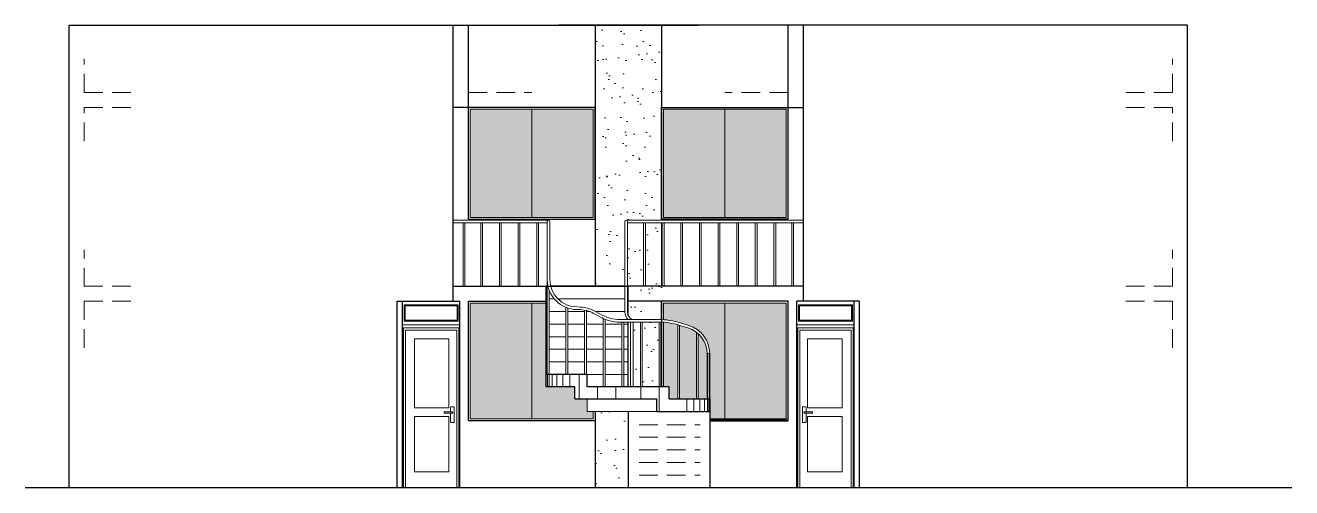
# Model space of a CAD drawing. Header units: millimetres. Extents: x 2033 to 2295, y 1536 to 1691.
# Drawn here: x 2180.22 to 2197.21, y 1584.45 to 1590.65 of the extents above; entities that cross this region are included whole.
import ezdxf

# ---------------------------------------------------------------- set-up
doc = ezdxf.new("R2010")
doc.units = ezdxf.units.MM
doc.linetypes.add('RAYITAS', pattern=[0.375, 0.25, -0.125])
for name, color, linetype, lineweight in [('Detalles', 245, 'Continuous', 13), ('muro bajo', 61, 'Continuous', 30), ('muroalto', 12, 'Continuous', 50), ('murolejos', 73, 'Continuous', 18), ('MUROS BAJOS', 80, 'Continuous', 25), ('Puertas y ventanas', 163, 'Continuous', 5), ('Texturas', 8, 'Continuous', 0)]:
    doc.layers.add(name, color=color, linetype=linetype, lineweight=lineweight)

msp = doc.modelspace()

# ---------------------------------------------------------------- hatches: boundary and pattern name
at = {"layer": 'Detalles', "linetype": 'Continuous'}
h = msp.add_hatch(color=256, dxfattribs=at)
h.dxf.hatch_style = 1
h.set_gradient(color1=(127, 191, 255), one_color=1, tint=1, name='CYLINDER')
h.paths.add_polyline_path([(2187.015, 1589.524), (2187.84, 1589.524), (2187.84, 1588.074), (2187.015, 1588.074)])
h.paths.add_polyline_path([(2186.19, 1589.524), (2187.015, 1589.524), (2187.015, 1588.074), (2186.19, 1588.074)])
h = msp.add_hatch(color=256, dxfattribs=at)
h.dxf.hatch_style = 1
h.set_gradient(color1=(127, 191, 255), one_color=1, tint=1, name='CYLINDER')
h.paths.add_polyline_path([(2189.605, 1589.524), (2188.78, 1589.524), (2188.78, 1588.074), (2189.605, 1588.074)])
h.paths.add_polyline_path([(2190.43, 1589.524), (2189.605, 1589.524), (2189.605, 1588.074), (2190.43, 1588.074)])
at = {"layer": 'muro bajo', "linetype": 'Continuous'}
h = msp.add_hatch(color=256, dxfattribs=at)
h.dxf.hatch_style = 1
h.set_gradient(color1=(127, 191, 255), one_color=1, tint=1, name='CYLINDER')
h.paths.add_polyline_path([(2187.015, 1586.924), (2186.19, 1586.924), (2186.19, 1585.374), (2187.015, 1585.374)])
h.paths.add_polyline_path([(2187.76, 1585.638), (2187.591, 1585.638), (2187.591, 1585.799), (2187.21, 1585.799), (2187.21, 1586.924), (2187.015, 1586.924), (2187.015, 1585.374), (2187.84, 1585.374), (2187.84, 1585.47), (2187.76, 1585.47)])
h = msp.add_hatch(color=256, dxfattribs=at)
h.dxf.hatch_style = 1
h.set_gradient(color1=(127, 191, 255), one_color=1, tint=1, name='CYLINDER')
h.paths.add_polyline_path([(2188.973, 1586.633, 0.050942), (2188.78, 1586.666), (2188.78, 1585.799), (2188.86, 1585.799), (2188.86, 1585.638), (2188.973, 1585.638)], flags=17)
h.paths.add_polyline_path([(2189.223, 1586.533, 0.087799), (2189.11, 1586.591), (2188.998, 1586.626), (2188.998, 1585.638), (2189.223, 1585.638)], flags=17)
h.paths.add_polyline_path([(2189.367, 1586.243, 0.210646), (2189.248, 1586.512), (2189.248, 1585.638), (2189.367, 1585.638)], flags=17)
h.paths.add_polyline_path([(2189.605, 1586.924), (2188.78, 1586.924), (2188.78, 1586.702, -0.058694), (2189.01, 1586.659), (2189.12, 1586.625, -0.328618), (2189.402, 1586.243), (2189.402, 1585.638), (2189.41, 1585.638), (2189.41, 1585.374), (2189.605, 1585.374)])
h.paths.add_polyline_path([(2190.43, 1586.924), (2189.605, 1586.924), (2189.605, 1585.374), (2190.43, 1585.374)])
at = {"layer": 'Texturas', "linetype": 'Continuous'}
h = msp.add_hatch(dxfattribs=at)
h.set_pattern_fill('AR-SAND', color=256, scale=0.008)
h.paths.add_polyline_path([(2188.755, 1590.649), (2187.865, 1590.649), (2187.865, 1587.149), (2188.264, 1587.149), (2188.264, 1588.019, -0.583199), (2188.291, 1588.034), (2188.755, 1588.034)])
h.paths.add_polyline_path([(2188.755, 1587.999), (2188.539, 1587.999), (2188.539, 1587.149), (2188.755, 1587.149)], flags=17)
h.paths.add_polyline_path([(2188.514, 1587.999), (2188.299, 1587.999), (2188.299, 1587.149), (2188.321, 1587.149), (2188.514, 1587.149)], flags=17)
h.paths.add_polyline_path([(2188.755, 1587.149), (2188.539, 1587.149), (2188.31, 1587.149), (2188.31, 1586.756, 0.109463), (2188.337, 1586.723, -0.065883), (2188.356, 1586.704), (2188.714, 1586.704, -0.010313), (2188.755, 1586.703)])
h.paths.add_polyline_path([(2188.723, 1586.669, 0.002444), (2188.714, 1586.669), (2188.498, 1586.669), (2188.498, 1585.799), (2188.723, 1585.799)])
h.paths.add_polyline_path([(2188.473, 1586.669), (2188.372, 1586.669, -0.062638), (2188.375, 1586.644), (2188.375, 1585.799), (2188.473, 1585.799)])
h.paths.add_polyline_path([(2188.31, 1585.47), (2187.865, 1585.47), (2187.865, 1585.349), (2187.865, 1584.449), (2188.31, 1584.449)])

# ---------------------------------------------------------------- linework, layer by layer
at = {"layer": 'Detalles', "linetype": 'Continuous'}
for p, q in [((2187.015, 1588.074), (2187.015, 1589.524)), ((2189.605, 1588.074), (2189.605, 1589.524)), ((2185.96, 1588.034), (2187.232, 1588.034)), ((2185.96, 1587.999), (2187.223, 1587.999)), ((2190.66, 1588.034), (2188.291, 1588.034)), ((2190.66, 1587.999), (2188.299, 1587.999)), ((2187.015, 1586.924), (2187.015, 1585.374)), ((2187.634, 1586.837), (2187.623, 1586.837)), ((2187.8, 1586.811), (2187.954, 1586.728)), ((2187.871, 1586.813), (2187.97, 1586.759)), ((2189.605, 1586.924), (2189.605, 1585.374)), ((2188.714, 1586.704), (2188.19, 1586.704)), ((2188.714, 1586.669), (2188.19, 1586.669)), ((2189.01, 1586.659), (2189.12, 1586.625)), ((2188.999, 1586.625), (2189.11, 1586.591)), ((2189.367, 1586.243), (2189.367, 1585.638))]:
    msp.add_line(p, q, dxfattribs=at)
at = {"layer": 'Detalles'}
for p, q in [((2186.093, 1587.149), (2186.093, 1587.999)), ((2186.118, 1587.149), (2186.118, 1587.999)), ((2186.331, 1587.149), (2186.331, 1587.999)), ((2186.356, 1587.149), (2186.356, 1587.999)), ((2186.581, 1587.149), (2186.581, 1587.999)), ((2186.606, 1587.149), (2186.606, 1587.999)), ((2186.831, 1587.149), (2186.831, 1587.999)), ((2186.831, 1587.149), (2186.831, 1587.999)), ((2186.856, 1587.149), (2186.856, 1587.999)), ((2186.856, 1587.149), (2186.856, 1587.999)), ((2187.081, 1587.149), (2187.081, 1587.999)), ((2187.081, 1587.149), (2187.081, 1587.999)), ((2187.106, 1587.149), (2187.106, 1587.999)), ((2187.106, 1587.149), (2187.106, 1587.999)), ((2187.223, 1587.237), (2187.223, 1588.019)), ((2187.258, 1587.237), (2187.258, 1588.019)), ((2188.264, 1586.801), (2188.264, 1588.019)), ((2188.299, 1586.801), (2188.299, 1588.019)), ((2188.514, 1587.149), (2188.514, 1587.999)), ((2188.539, 1587.149), (2188.539, 1587.999)), ((2188.764, 1587.149), (2188.764, 1587.999)), ((2188.789, 1587.149), (2188.789, 1587.999)), ((2189.014, 1587.149), (2189.014, 1587.999)), ((2189.014, 1587.149), (2189.014, 1587.999)), ((2189.039, 1587.149), (2189.039, 1587.999)), ((2189.039, 1587.149), (2189.039, 1587.999)), ((2189.264, 1587.149), (2189.264, 1587.999)), ((2189.289, 1587.149), (2189.289, 1587.999)), ((2189.514, 1587.149), (2189.514, 1587.999)), ((2189.514, 1587.149), (2189.514, 1587.999)), ((2189.539, 1587.149), (2189.539, 1587.999)), ((2189.539, 1587.149), (2189.539, 1587.999)), ((2189.764, 1587.149), (2189.764, 1587.999)), ((2189.764, 1587.149), (2189.764, 1587.999)), ((2189.789, 1587.149), (2189.789, 1587.999)), ((2189.789, 1587.149), (2189.789, 1587.999)), ((2190.014, 1587.149), (2190.014, 1587.999)), ((2190.039, 1587.149), (2190.039, 1587.999)), ((2190.264, 1587.149), (2190.264, 1587.999)), ((2190.289, 1587.149), (2190.289, 1587.999)), ((2190.502, 1587.149), (2190.502, 1587.999)), ((2190.527, 1587.149), (2190.527, 1587.999)), ((2187.223, 1585.967), (2187.223, 1587.237)), ((2187.248, 1585.967), (2187.248, 1587.098)), ((2187.473, 1585.967), (2187.473, 1586.866)), ((2187.498, 1585.967), (2187.498, 1586.857)), ((2187.723, 1585.967), (2187.723, 1586.828)), ((2187.748, 1585.967), (2187.748, 1586.823)), ((2187.973, 1585.799), (2187.973, 1586.718)), ((2187.998, 1585.799), (2187.998, 1586.707)), ((2188.223, 1585.799), (2188.223, 1586.669)), ((2188.248, 1585.799), (2188.248, 1586.669)), ((2188.34, 1585.799), (2188.34, 1586.644)), ((2188.375, 1585.799), (2188.375, 1586.644)), ((2188.473, 1585.799), (2188.473, 1586.669)), ((2188.498, 1585.799), (2188.498, 1586.669)), ((2188.723, 1585.799), (2188.723, 1586.669)), ((2188.748, 1585.799), (2188.748, 1586.669)), ((2188.973, 1585.638), (2188.973, 1586.634)), ((2188.998, 1585.638), (2188.998, 1586.626)), ((2189.223, 1585.638), (2189.223, 1586.533)), ((2189.248, 1585.638), (2189.248, 1586.512)), ((2189.371, 1585.638), (2189.371, 1586.241)), ((2189.396, 1585.638), (2189.396, 1586.241)), ((2189.402, 1585.638), (2189.402, 1586.243))]:
    msp.add_line(p, q, dxfattribs=at)
at = {"layer": 'Detalles', "linetype": 'Continuous'}
for points in [[(2187.84, 1588.074), (2186.19, 1588.074), (2186.19, 1589.524), (2187.84, 1589.524)], [(2188.78, 1588.074), (2190.43, 1588.074), (2190.43, 1589.524), (2188.78, 1589.524)]]:
    msp.add_lwpolyline(points, close=True, dxfattribs=at)
for points in [[(2187.21, 1586.924), (2186.19, 1586.924), (2186.19, 1585.374), (2187.84, 1585.374), (2187.84, 1585.47)], [(2188.78, 1586.702), (2188.78, 1586.924), (2190.43, 1586.924), (2190.43, 1585.374), (2189.41, 1585.374)], [(2188.78, 1585.799), (2188.78, 1586.666)]]:
    msp.add_lwpolyline(points, dxfattribs=at)
for centre, radius, start, end in [((2187.241, 1588.019), 0.0175, 0, 180), ((2188.282, 1588.019), 0.0175, 0, 180), ((2187.623, 1587.237), 0.4, 180, 270), ((2187.623, 1587.237), 0.365, 180, 270), ((2187.634, 1586.372), 0.5, 61.7586, 90), ((2187.634, 1586.372), 0.465, 61.7586, 90), ((2188.19, 1587.169), 0.5, 241.7586, 270), ((2188.19, 1587.169), 0.465, 241.7586, 270), ((2188.399, 1586.801), 0.135, 180, 226.1526), ((2188.399, 1586.801), 0.1, 180, 231.7774), ((2188.275, 1586.644), 0.065, 0, 22.393), ((2188.275, 1586.644), 0.1, 36.6998, 51.7774), ((2188.275, 1586.644), 0.1, 0, 14.3369), ((2188.714, 1585.704), 1, 72.7658, 90), ((2188.714, 1585.704), 0.965, 72.7658, 90), ((2189.002, 1586.243), 0.365, 360, 72.7658), ((2189.002, 1586.243), 0.4, 360, 72.7658), ((2189.384, 1586.241), 0.0125, 0, 180)]:
    msp.add_arc(centre, radius, start, end, dxfattribs=at)
at = {"layer": 'muro bajo', "linetype": 'Continuous'}
for p, q in [((2180.81, 1590.649), (2186.165, 1590.649)), ((2180.81, 1584.449), (2180.81, 1590.649)), ((2185.96, 1586.949), (2185.96, 1590.649)), ((2186.165, 1589.549), (2186.165, 1590.649)), ((2195.81, 1590.649), (2190.455, 1590.649)), ((2190.455, 1589.549), (2190.455, 1590.649)), ((2190.66, 1586.949), (2190.66, 1590.649)), ((2195.81, 1584.449), (2195.81, 1590.649)), ((2186.165, 1589.549), (2185.96, 1589.549)), ((2186.165, 1588.049), (2186.165, 1589.549)), ((2187.865, 1589.549), (2186.165, 1589.549)), ((2187.865, 1588.049), (2187.865, 1589.549)), ((2188.755, 1588.049), (2188.755, 1589.549)), ((2188.755, 1589.549), (2190.455, 1589.549)), ((2190.455, 1588.049), (2190.455, 1589.549)), ((2190.455, 1589.549), (2190.66, 1589.549)), ((2186.165, 1588.049), (2187.865, 1588.049)), ((2190.455, 1588.049), (2188.755, 1588.049)), ((2185.96, 1587.149), (2188.321, 1587.149)), ((2187.21, 1585.799), (2187.21, 1587.149)), ((2187.223, 1587.149), (2187.21, 1587.149)), ((2188.264, 1587.149), (2187.269, 1587.149)), ((2188.264, 1587.149), (2187.373, 1587.149)), ((2190.66, 1587.149), (2188.299, 1587.149)), ((2188.31, 1587.149), (2188.299, 1587.149)), ((2188.31, 1586.756), (2188.31, 1587.149)), ((2185.21, 1586.949), (2186.049, 1586.949)), ((2185.21, 1584.449), (2185.21, 1586.949)), ((2185.28, 1584.449), (2185.28, 1586.949)), ((2186.049, 1584.449), (2186.049, 1586.949)), ((2186.165, 1586.949), (2187.21, 1586.949)), ((2186.165, 1585.349), (2186.165, 1586.949)), ((2190.455, 1586.949), (2188.31, 1586.952)), ((2188.755, 1586.703), (2188.755, 1586.949)), ((2190.455, 1585.349), (2190.455, 1586.949)), ((2191.41, 1586.949), (2190.571, 1586.949)), ((2190.571, 1584.449), (2190.571, 1586.949)), ((2191.34, 1584.449), (2191.34, 1586.949)), ((2191.41, 1584.449), (2191.41, 1586.949)), ((2188.31, 1585.799), (2188.31, 1586.669)), ((2188.755, 1585.799), (2188.755, 1586.668)), ((2187.76, 1585.967), (2187.21, 1585.967)), ((2187.76, 1585.799), (2187.76, 1585.967)), ((2187.591, 1585.799), (2187.21, 1585.799)), ((2187.591, 1585.638), (2187.591, 1585.799)), ((2188.86, 1585.799), (2187.76, 1585.799)), ((2188.86, 1585.638), (2188.86, 1585.799)), ((2187.591, 1585.638), (2188.691, 1585.638)), ((2188.691, 1585.47), (2188.691, 1585.638)), ((2188.86, 1585.638), (2189.41, 1585.638)), ((2189.41, 1584.449), (2189.41, 1585.638)), ((2187.865, 1585.47), (2187.865, 1585.349)), ((2188.31, 1585.47), (2188.31, 1584.449)), ((2188.691, 1585.47), (2189.41, 1585.47)), ((2186.165, 1585.349), (2187.865, 1585.349)), ((2180.22, 1584.449), (2186.049, 1584.449)), ((2190.571, 1584.449), (2197.21, 1584.449))]:
    msp.add_line(p, q, dxfattribs=at)
at = {"layer": 'muroalto', "linetype": 'Continuous'}
msp.add_line((2190.455, 1585.349), (2189.41, 1585.349), dxfattribs=at)
at = {"layer": 'murolejos', "linetype": 'Continuous'}
for p, q in [((2187.223, 1586.979), (2187.21, 1586.979)), ((2187.317, 1586.979), (2187.248, 1586.979)), ((2188.264, 1586.979), (2187.365, 1586.979)), ((2188.31, 1586.979), (2188.299, 1586.979)), ((2187.223, 1586.811), (2187.21, 1586.811)), ((2187.473, 1586.811), (2187.248, 1586.811)), ((2187.723, 1586.811), (2187.498, 1586.811)), ((2187.8, 1586.811), (2187.748, 1586.811)), ((2188.264, 1586.811), (2187.874, 1586.811)), ((2188.31, 1586.811), (2188.299, 1586.811)), ((2187.223, 1586.642), (2187.21, 1586.642)), ((2187.473, 1586.642), (2187.248, 1586.642)), ((2187.723, 1586.642), (2187.498, 1586.642)), ((2187.973, 1586.642), (2187.748, 1586.642)), ((2188.223, 1586.642), (2187.998, 1586.642)), ((2188.31, 1586.642), (2188.248, 1586.642)), ((2187.223, 1586.473), (2187.21, 1586.473)), ((2187.473, 1586.473), (2187.248, 1586.473)), ((2187.723, 1586.473), (2187.498, 1586.473)), ((2187.973, 1586.473), (2187.748, 1586.473)), ((2188.223, 1586.473), (2187.998, 1586.473)), ((2188.31, 1586.473), (2188.248, 1586.473)), ((2187.223, 1586.304), (2187.21, 1586.304)), ((2187.473, 1586.304), (2187.248, 1586.304)), ((2187.723, 1586.304), (2187.498, 1586.304)), ((2187.973, 1586.304), (2187.748, 1586.304)), ((2188.223, 1586.304), (2187.998, 1586.304)), ((2188.31, 1586.304), (2188.248, 1586.304)), ((2187.223, 1586.136), (2187.21, 1586.136)), ((2187.473, 1586.136), (2187.248, 1586.136)), ((2187.723, 1586.136), (2187.498, 1586.136)), ((2187.973, 1586.136), (2187.748, 1586.136)), ((2188.223, 1586.136), (2187.998, 1586.136)), ((2188.31, 1586.136), (2188.248, 1586.136)), ((2187.76, 1585.967), (2187.973, 1585.967)), ((2187.998, 1585.967), (2188.31, 1585.967)), ((2187.76, 1585.47), (2187.76, 1585.638)), ((2187.76, 1585.47), (2188.691, 1585.47))]:
    msp.add_line(p, q, dxfattribs=at)
at = {"layer": 'MUROS BAJOS', "linetype": 'Continuous'}
for p, q in [((2186.165, 1590.649), (2189.246, 1590.649)), ((2190.455, 1590.649), (2187.373, 1590.649)), ((2187.865, 1590.649), (2187.865, 1587.149)), ((2188.755, 1590.649), (2188.755, 1588.034)), ((2188.755, 1587.999), (2188.755, 1587.149)), ((2188.755, 1586.952), (2188.755, 1585.799)), ((2187.865, 1585.349), (2187.865, 1584.449)), ((2186.049, 1584.449), (2190.612, 1584.449))]:
    msp.add_line(p, q, dxfattribs=at)
at = {"layer": 'Puertas y ventanas'}
for p, q in [((2185.28, 1584.449), (2185.28, 1586.949)), ((2185.302, 1586.9), (2186.026, 1586.9)), ((2185.302, 1586.9), (2185.302, 1586.68)), ((2185.316, 1586.886), (2186.013, 1586.886)), ((2185.316, 1586.886), (2185.316, 1586.693)), ((2186.013, 1586.886), (2186.013, 1586.693)), ((2186.026, 1586.9), (2186.026, 1586.68)), ((2186.049, 1584.449), (2186.049, 1586.949)), ((2190.571, 1584.449), (2190.571, 1586.949)), ((2191.317, 1586.9), (2190.593, 1586.9)), ((2190.593, 1586.9), (2190.593, 1586.68)), ((2191.304, 1586.886), (2190.607, 1586.886)), ((2190.607, 1586.886), (2190.607, 1586.693)), ((2191.304, 1586.886), (2191.304, 1586.693)), ((2191.317, 1586.9), (2191.317, 1586.68)), ((2191.34, 1584.449), (2191.34, 1586.949)), ((2186.026, 1586.68), (2185.302, 1586.68)), ((2186.013, 1586.693), (2185.316, 1586.693)), ((2190.593, 1586.68), (2191.317, 1586.68)), ((2190.607, 1586.693), (2191.304, 1586.693)), ((2186.049, 1586.631), (2185.28, 1586.631)), ((2186.049, 1586.631), (2185.28, 1586.631)), ((2186.037, 1586.592), (2185.292, 1586.592)), ((2185.292, 1584.449), (2185.292, 1586.592)), ((2186.008, 1586.563), (2185.321, 1586.563)), ((2185.321, 1584.449), (2185.321, 1586.563)), ((2186.008, 1584.449), (2186.008, 1586.563)), ((2186.037, 1584.449), (2186.037, 1586.592)), ((2190.571, 1586.631), (2191.34, 1586.631)), ((2190.571, 1586.631), (2191.34, 1586.631)), ((2190.583, 1584.449), (2190.583, 1586.592)), ((2190.583, 1586.592), (2191.328, 1586.592)), ((2190.612, 1584.449), (2190.612, 1586.563)), ((2190.612, 1586.563), (2191.299, 1586.563)), ((2191.299, 1584.449), (2191.299, 1586.563)), ((2191.328, 1584.449), (2191.328, 1586.592)), ((2185.903, 1586.443), (2185.441, 1586.443)), ((2185.441, 1585.521), (2185.441, 1586.443)), ((2185.903, 1585.521), (2185.903, 1586.443)), ((2190.716, 1586.443), (2191.179, 1586.443)), ((2190.716, 1585.521), (2190.716, 1586.443)), ((2191.179, 1585.521), (2191.179, 1586.443)), ((2185.926, 1585.524), (2185.926, 1585.466)), ((2185.965, 1585.534), (2185.936, 1585.534)), ((2190.655, 1585.534), (2190.684, 1585.534)), ((2190.694, 1585.524), (2190.694, 1585.466)), ((2190.716, 1585.576), (2190.716, 1585.557)), ((2185.441, 1584.661), (2185.441, 1585.401)), ((2185.903, 1584.661), (2185.903, 1585.401)), ((2190.716, 1584.661), (2190.716, 1585.401)), ((2191.179, 1584.661), (2191.179, 1585.401))]:
    msp.add_line(p, q, dxfattribs=at)
at = {"layer": 'Puertas y ventanas', "linetype": 'Continuous', "ltscale": 0.07}
for p, q in [((2185.441, 1585.521), (2185.903, 1585.521)), ((2191.179, 1585.521), (2190.716, 1585.521)), ((2185.441, 1585.401), (2185.903, 1585.401)), ((2191.179, 1585.401), (2190.716, 1585.401)), ((2185.441, 1584.661), (2185.903, 1584.661)), ((2191.179, 1584.661), (2190.716, 1584.661))]:
    msp.add_line(p, q, dxfattribs=at)
at = {"layer": 'Puertas y ventanas'}
for points in [[(2185.945, 1585.466), (2185.839, 1585.466), (2185.839, 1585.447), (2185.945, 1585.447, 1), (2185.945, 1585.466)], [(2185.926, 1585.447), (2185.926, 1585.331, 0.414214), (2185.936, 1585.321), (2185.965, 1585.321, 0.414214), (2185.975, 1585.331), (2185.975, 1585.524)], [(2190.694, 1585.447), (2190.694, 1585.331, -0.414214), (2190.684, 1585.321), (2190.655, 1585.321, -0.414214), (2190.645, 1585.331), (2190.645, 1585.524)], [(2190.674, 1585.466), (2190.781, 1585.466), (2190.781, 1585.447), (2190.674, 1585.447, -1), (2190.674, 1585.466)]]:
    msp.add_lwpolyline(points, format="xyb", dxfattribs=at)
for centre, start, end in [((2185.936, 1585.524), 90, 180), ((2185.965, 1585.524), 0, 90), ((2190.655, 1585.524), 90, 180), ((2190.684, 1585.524), 0, 90)]:
    msp.add_arc(centre, 0.01, start, end, dxfattribs=at)
at = {"layer": 'Texturas', "linetype": 'RAYITAS'}
for p, q in [((2181.01, 1589.749), (2181.01, 1590.199)), ((2195.61, 1589.749), (2195.61, 1590.199)), ((2181.01, 1589.749), (2181.636, 1589.749)), ((2186.165, 1589.749), (2187.015, 1589.749)), ((2190.455, 1589.749), (2189.605, 1589.749)), ((2195.61, 1589.749), (2194.984, 1589.749)), ((2181.01, 1589.549), (2181.636, 1589.549)), ((2181.01, 1589.096), (2181.01, 1589.549)), ((2187.865, 1589.549), (2187.373, 1589.549)), ((2188.755, 1589.549), (2189.246, 1589.549)), ((2195.61, 1589.549), (2194.984, 1589.549)), ((2195.61, 1589.096), (2195.61, 1589.549)), ((2181.01, 1587.149), (2181.01, 1587.638)), ((2195.61, 1587.149), (2195.61, 1587.638)), ((2181.01, 1587.149), (2181.636, 1587.149)), ((2195.61, 1587.149), (2194.984, 1587.149)), ((2181.01, 1586.949), (2181.636, 1586.949)), ((2181.01, 1586.324), (2181.01, 1586.949)), ((2195.61, 1586.949), (2194.984, 1586.949)), ((2195.61, 1586.324), (2195.61, 1586.949)), ((2188.454, 1585.292), (2189.273, 1585.292)), ((2188.454, 1585.124), (2189.273, 1585.124)), ((2188.454, 1584.955), (2189.273, 1584.955)), ((2188.454, 1584.786), (2189.273, 1584.786)), ((2188.454, 1584.617), (2189.273, 1584.617))]:
    msp.add_line(p, q, dxfattribs=at)
at = {"layer": 'Texturas', "linetype": 'Continuous'}
for p, q in [((2187.228, 1585.967), (2187.228, 1585.799)), ((2187.249, 1585.967), (2187.249, 1585.799)), ((2187.287, 1585.967), (2187.287, 1585.799)), ((2187.352, 1585.967), (2187.352, 1585.799)), ((2187.43, 1585.967), (2187.43, 1585.799)), ((2187.524, 1585.967), (2187.524, 1585.799)), ((2187.65, 1585.967), (2187.65, 1585.638)), ((2187.897, 1585.799), (2187.897, 1585.638)), ((2188.141, 1585.799), (2188.141, 1585.638)), ((2188.479, 1585.799), (2188.479, 1585.638)), ((2188.722, 1585.799), (2188.722, 1585.47)), ((2189.096, 1585.638), (2189.096, 1585.47)), ((2189.189, 1585.638), (2189.189, 1585.47)), ((2189.268, 1585.638), (2189.268, 1585.47)), ((2189.332, 1585.638), (2189.332, 1585.47)), ((2189.371, 1585.638), (2189.371, 1585.47)), ((2189.392, 1585.638), (2189.392, 1585.47))]:
    msp.add_line(p, q, dxfattribs=at)

doc.saveas('drawing.dxf')
